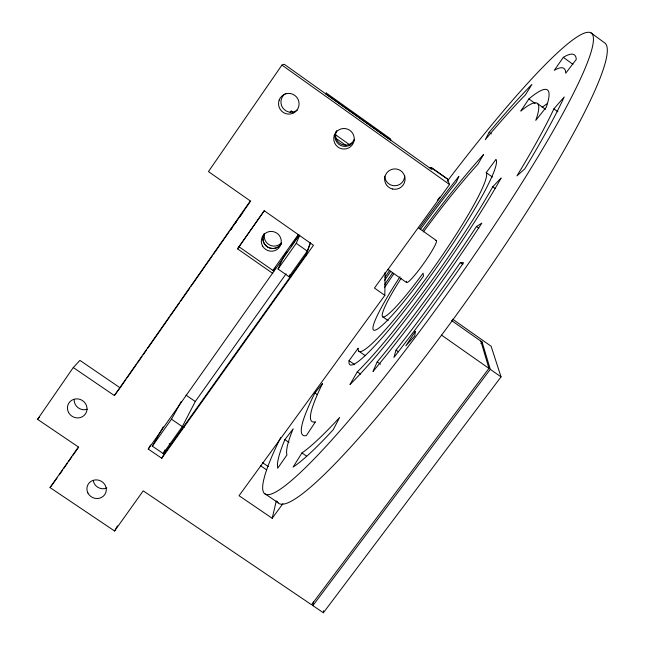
<?xml version="1.0" encoding="UTF-8"?>
<svg xmlns="http://www.w3.org/2000/svg" width="645" height="645" viewBox="0 0 645 645"><rect width="100%" height="100%" fill="white"/><g stroke="black" fill="none" stroke-linecap="round" stroke-linejoin="round"><path stroke-width="0.97" d="M282.897 503.697L272.19 518.274L239.045 495.707L384.831 295.346L385.113 272.392M349.05 360.708L348.953 361.942A126.001 14.577 -54.7 0 0 368.432 352.428L371.27 349.566A126.001 14.577 -54.7 0 0 455.547 239.65A126.001 14.577 -54.7 0 0 495.957 159.46L486.217 172.634A109.739 12.682 -54.7 0 1 450.202 243.592A109.739 12.682 -54.7 0 1 376.551 339.206L373.955 341.786A109.739 12.682 -54.7 0 1 358.201 348.163L349.05 360.708L354.702 364.643M313.381 601.656L312.865 605.639L323.379 612.75L323.596 610.759M272.19 518.274L276.27 501.004M396.03 350.122L393.942 357.419L409.938 336.682A255.138 29.872 -54.7 0 0 456.507 272.875L463.586 262.709L460.337 262.62L453.798 271.997A238.287 27.848 -54.7 0 1 402.311 342.043L396.03 350.122L398.481 351.831M305.762 256.105L310.463 243.109M283.856 256.258L278.019 269.021L289.025 276.713L307.27 251.082L310.334 242.649M289.025 276.713L289.734 274.931M284.872 439.632L283.244 443.623A255.138 29.872 -54.7 0 0 277.471 463.965L277.697 468.246L286.961 454.918L286.654 453.5A238.287 27.848 -54.7 0 1 291.653 432.529L293.144 428.852L284.872 439.632L289.008 442.47M278.019 269.021L296.232 243.342L299.715 235.199M377.204 361.893L372.971 371.504L373.552 370.819A211.536 24.647 -54.7 0 0 475.349 232.99L481.855 223.097L476.47 226.524L474.494 229.547A194.935 22.672 -54.7 0 1 381.655 356.524L377.204 361.893L380.494 364.191M272.819 273.44L237.545 248.833L264.265 210.746L313.47 245.269L161.782 458.272L148.261 449.081L299.336 235.28M553.878 108.876L551.33 114.23A238.287 27.848 -54.7 0 1 521.692 168.023L516.935 175.908L524.756 168.901L529.876 160.395A255.138 29.872 -54.7 0 0 561.529 102.668L564.222 96.968L553.878 108.876L557.933 111.811M314.881 392.95L314.639 393.442A211.536 24.647 -54.7 0 0 304.738 435.786L306.319 435.625L315.478 421.766L314.962 421.919A194.935 22.672 -54.7 0 1 320.783 387.105L322.54 383.509L314.881 392.95L317.316 394.635M163.201 426.901L152.333 446.163L163.153 453.524L182.309 426.619L195.29 401.496L286.09 273.819M489.136 132.314L485.274 139.691L489.628 134.499A238.287 27.848 -54.7 0 1 521.732 98.661L525.304 95.017L531.932 84.406L528.094 88.341A255.138 29.872 -54.7 0 0 493.78 126.775L489.136 132.314L491.434 133.958M161.782 458.272L163.854 454.338L306.536 253.961M163.153 453.524L165.039 449.968M73.28 367.537L114.359 395.546L120.115 387.814L79.924 360.378L73.28 367.537L37.547 419.339L78.416 446.993L50.044 487.596L114.592 531.004L117.414 525.804M152.333 446.163L171.465 419.202L181.229 401.585M148.261 449.081L150.543 445.082M357.306 371.867L349.977 384.493A168.53 19.552 -54.7 0 0 501.149 177.972L492.74 186.776A152.123 17.625 -54.7 0 1 357.306 371.867L360.595 374.156M301.933 452.935L293.096 467.101L295.95 465.118A255.138 29.872 -54.7 0 0 328.079 435.238L333.183 429.755L339.633 417.46L334.86 422.604A238.287 27.848 -54.7 0 1 304.65 451L301.933 452.935L306.641 456.168M528.86 98.927L520.829 111.077L521.7 110.343A194.935 22.672 -54.7 0 1 536.753 117.511L535.769 120.373L546.283 107.183A211.536 24.647 -54.7 0 0 531.867 96.484L528.86 98.927L535.116 103.45M237.545 248.833L264.289 210.657M429.868 167.781L431.392 167.531L431.973 169.562L284.26 64.274L281.921 65.081L208.456 171.586L250.308 200.958L114.359 395.546M290.097 112.69L291.242 111.045L293.693 112.786M563.327 57.324L554.281 70.337L556.361 69.217A238.287 27.848 -54.7 0 1 565.576 71.458L565.713 73.216L576.259 59.453L576.041 57.663A255.138 29.872 -54.7 0 0 565.609 56.034L563.327 57.324L572.953 64.323M59.34 474.801L62.742 469.931M63.879 468.302L67.282 463.432M68.418 461.804L71.829 456.926M72.966 455.306L78.642 447.178M120.696 386.992L125.88 379.566M127.033 377.914L136.264 364.715M137.417 363.062L142.029 356.459M143.182 354.815L146.641 349.864M147.794 348.211L169.119 317.687M170.272 316.034L179.495 302.828M180.648 301.183L189.88 287.976M191.033 286.332L212.358 255.799M213.511 254.154L229.112 231.894M230.249 230.273L250.687 201.022M230.886 229.62L232.023 227.999M235.417 223.138L236.554 221.517M239.948 216.647L242.786 212.6M273.891 271.166L272.867 270.416L298.312 234.53M273.657 270.489L275.407 268.03M284.639 255.009L287.041 251.623M291.105 245.882L292.854 243.423M293.773 242.117L296.063 238.892M296.926 237.683L298.087 236.038M114.592 531.004L143.214 490.845L311.543 604.744L488.934 368.392L480.856 341.149M431.344 167.523L447.332 178.923L449.541 184.526L374.447 288.057L384.831 295.346M50.044 487.596L57.066 478.05M480.896 343.632L482.097 342.019L451.605 320.573M312.865 605.639L490.281 369.335L482.097 342.019M437.552 200.071L439.874 196.991M323.379 612.75L501.036 376.882L491.103 346.228L452.693 319.211M37.547 419.339L39.547 417.105M290.363 111.795L291.242 111.045M542.147 107.376L544.461 105.595A211.342 27.058 -54.7 0 1 547.605 103.385M447.332 178.923L430.82 167.386M264.547 493.498L278.116 502.761M169.175 443.744L170.836 444.873M262.539 462.667L268.264 466.585M260.644 465.787L266.417 469.737M182.487 426.385L184.139 427.514M171.465 419.202L182.309 426.619M185.913 395.079L195.29 401.496M358.733 351.114L365.288 355.677M238.964 246.753L272.867 270.416M441.511 335.11L488.934 368.392M490.281 369.335L501.036 376.882M296.232 243.342L307.27 251.082M382.517 316.663L388.234 320.67M387.911 269.392L406.543 282.51M418.46 227.862L436.278 240.472M460.337 262.62L462.804 264.361M476.47 226.524L478.84 228.209M335.416 134.668L350.066 145.077M335.577 138.07L346.123 145.552M492.74 186.776L495.11 188.469M281.921 65.081L449.541 184.526M486.217 172.634L492.401 177.061M537.656 103.684L545.485 109.344M590.755 32.718L604.228 42.562A282.05 36.426 -54.7 0 1 467.464 299.554A282.05 36.426 -54.7 0 1 276.899 501.173M297.458 109.916A10.151 10.03 66.5 0 1 282.76 107.868A10.151 10.03 66.5 0 1 285.928 93.307M404.705 175.424A10.006 9.957 -21 0 1 395.087 185.768A10.006 9.957 -21 0 1 384.726 176.222M106.893 487.975A9.586 9.07 23.8 0 1 93.348 481.097M87.293 409.228A9.699 9.232 28.7 0 1 74.175 399.489M281.228 243.818A9.909 9.748 28.6 0 1 267.715 247.075A9.909 9.748 28.6 0 1 264.224 233.643M354.565 139.296A10.062 10.022 68.6 0 1 340.56 145.383A10.062 10.022 68.6 0 1 336.771 130.54M281.68 242.988A9.885 9.723 28.6 0 1 268.239 247.39A9.885 9.723 28.6 0 1 264.184 233.829M281.502 242.722A9.772 9.619 28.8 0 1 264.595 233.877M354.403 139.473A9.933 9.893 69.8 0 1 341.632 144.351A9.933 9.893 69.8 0 1 336.166 131.765M280.615 437.6A282.325 33.177 -54.7 0 0 264.708 475.946L263.62 480.219A282.325 33.177 -54.7 0 0 427.933 320.251L438.487 305.843A282.325 33.177 -54.7 0 0 588.917 32.25L586.652 32.435A282.325 33.177 -54.7 0 0 447.275 181.189M384.976 277.261A211.536 24.647 -54.7 0 1 389.765 270.247M419.411 228.338A211.536 24.647 -54.7 0 1 458.418 176.94L458.893 176.343L456.313 182.213L452.621 186.865A194.935 22.672 -54.7 0 0 420.282 229.572M384.702 280.244A194.935 22.672 -54.7 0 1 390.733 271.376M384.597 284.703A168.53 19.552 -54.7 0 1 392.636 272.762M422.467 230.579A168.53 19.552 -54.7 0 1 483.492 154.598L477.872 164.265A152.123 17.625 -54.7 0 0 423.426 231.845M384.799 287.219A152.123 17.625 -54.7 0 1 393.652 273.972M400.013 276.729A83.81 9.675 -54.7 0 0 385.887 321.871L388.121 319.606A83.81 9.675 -54.7 0 0 423.491 276.149L423.072 273.182L421.62 275.165A67.652 7.804 -54.7 0 1 395.345 307.431L393.297 309.544A67.652 7.804 -54.7 0 1 401.174 278.213M435.81 240.488A25.744 2.967 -54.7 0 1 430.07 253.993A25.744 2.967 -54.7 0 1 412.155 278.132L410.728 279.64A25.744 2.967 -54.7 0 1 406.463 281.357M415.299 331.425L414.8 335.892L405.874 345.825L415.299 331.425M326.314 93.057L325.604 93.799L390.709 140.207L390.677 138.949L326.314 93.057M87.914 493.022A9.788 9.248 23.7 0 0 104.692 494.675A9.788 9.248 23.7 0 0 97.185 479.92A9.788 9.248 23.7 0 0 87.914 493.022M68.467 412.3A9.909 9.417 28.5 0 0 85.414 413.961A9.909 9.417 28.5 0 0 77.795 398.9A9.909 9.417 28.5 0 0 68.467 412.3M279.14 100.152A10.376 10.256 65.7 0 0 290.613 113.972A10.376 10.256 65.7 0 0 296.66 97.153A10.376 10.256 65.7 0 0 279.14 100.152M392.571 189.025A10.223 10.175 -19.1 0 0 404.633 176.077A10.223 10.175 -19.1 0 0 387.379 172.175A10.223 10.175 -19.1 0 0 392.571 189.025M262.604 246.059A10.03 9.86 28.4 0 0 279.906 246.479A10.03 9.86 28.4 0 0 271.408 231.418A10.03 9.86 28.4 0 0 262.604 246.059M334.183 135.781A10.288 10.247 66.1 0 0 346.349 148.785A10.288 10.247 66.1 0 0 351.469 131.749A10.288 10.247 66.1 0 0 334.183 135.781"/></g></svg>
